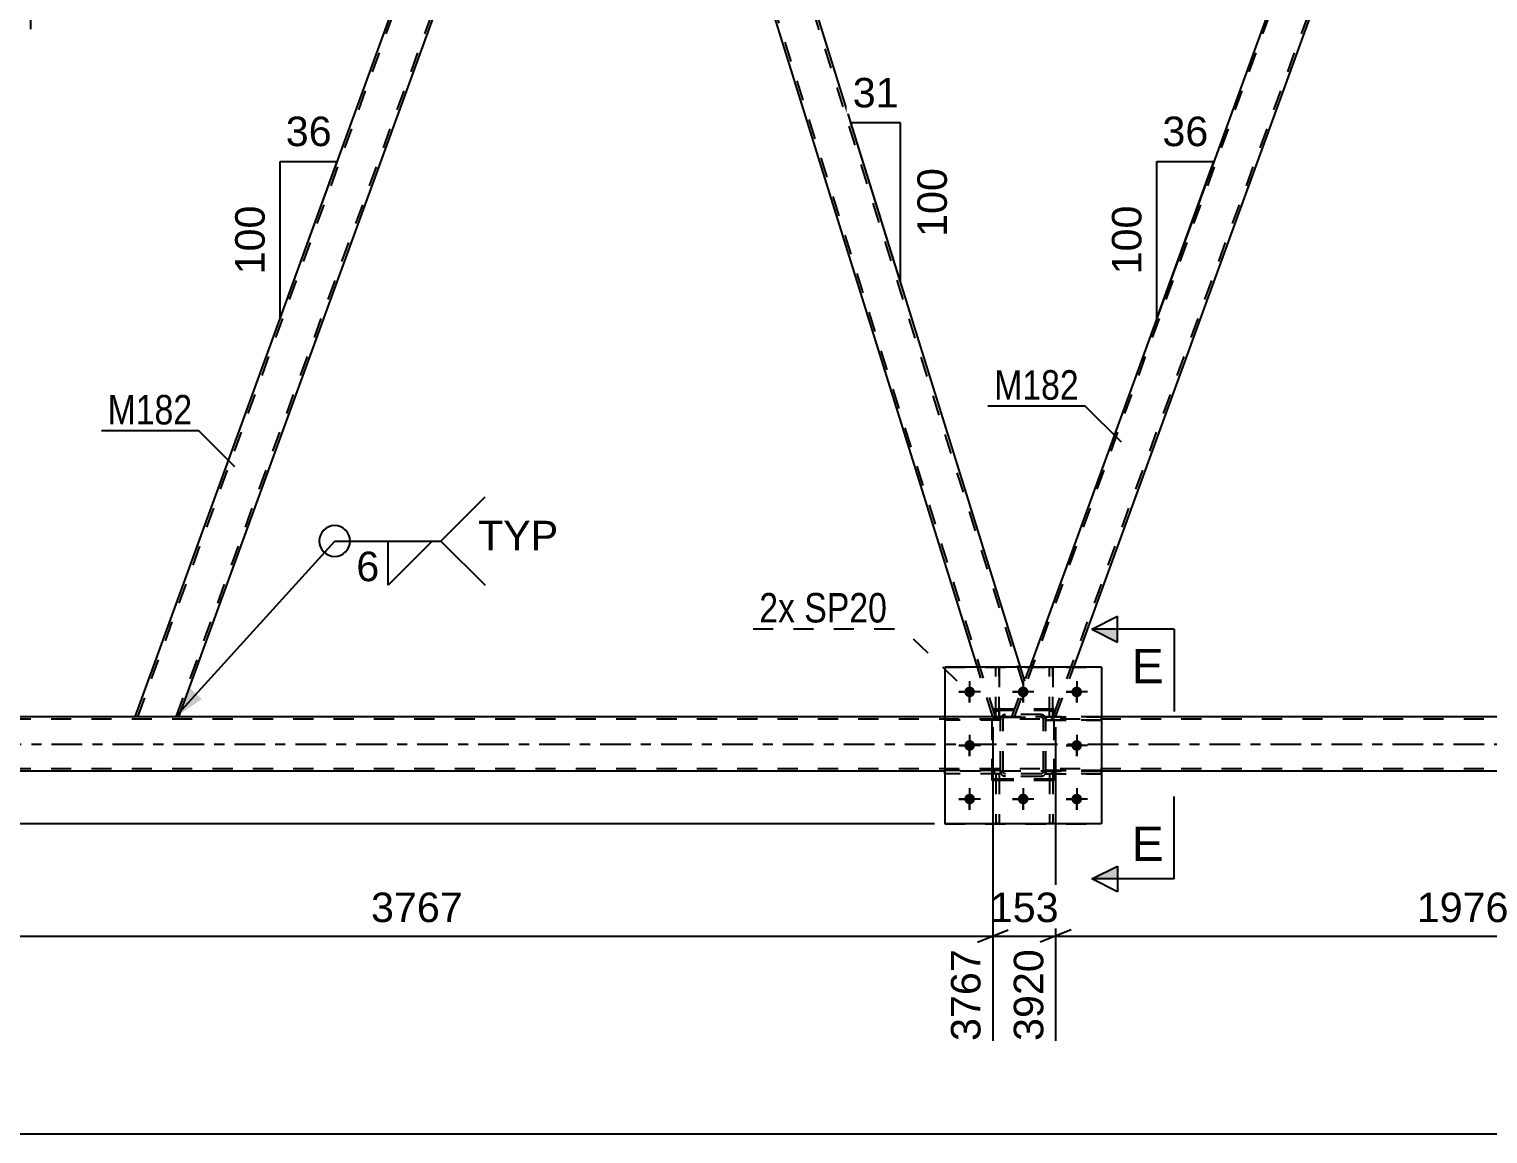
# Model space of a CAD drawing. Header units: millimetres. Extents: x 0 to 841, y 0 to 594.
# Drawn here: x 79.4 to 221, y 265.7 to 373 of the extents above; entities that cross this region are included whole.
import ezdxf

# ---------------------------------------------------------------- set-up
doc = ezdxf.new("R2010")
doc.units = ezdxf.units.MM
doc.linetypes.add('DXK_LINE_DOT2', pattern=[3.9198, 1.9599, -1.9599])
doc.linetypes.add('DXK_LINE_DOT3', pattern=[5.9187, 2.979, -0.9799, 0.9799, -0.9799])
doc.styles.add('Arial', font='arial.ttf', dxfattribs={"height": 0.2})
doc.styles.add('Arial Narrow', font='ARIALN.TTF', dxfattribs={"height": 0.2})

# ---------------------------------------------------------------- blocks, each defined once
blk = doc.blocks.new('Part-717034235-3842 - 3600')
at = {"color": 7, "linetype": 'DXK_LINE_DOT2'}
for p, q in [((173.72, 301.01), (168.32, 301.01)), ((168.32, 301.01), (168.32, 300.69)), ((173.72, 300.69), (168.32, 300.69)), ((173.12, 300.69), (173.12, 301.01)), ((173.72, 300.69), (173.72, 301.01))]:
    blk.add_line(p, q, dxfattribs=at)
blk = doc.blocks.new('Part-717034235-3807 - 3600')
at = {"color": 7, "linetype": 'DXK_LINE_DOT2'}
for p, q in [((173.27, 300.68), (173.59, 300.68)), ((173.27, 300.68), (173.27, 295.85)), ((173.59, 300.68), (173.59, 295.85)), ((173.27, 300.08), (173.59, 300.08)), ((173.59, 295.85), (173.27, 295.85))]:
    blk.add_line(p, q, dxfattribs=at)
blk = doc.blocks.new('Part-717034235-3808 - 3600')
at = {"color": 7, "linetype": 'DXK_LINE_DOT2'}
for p, q in [((178.47, 300.68), (178.79, 300.68)), ((178.47, 300.68), (178.47, 295.85)), ((178.79, 300.68), (178.79, 295.85)), ((178.47, 300.08), (178.79, 300.08)), ((178.79, 295.85), (178.47, 295.85))]:
    blk.add_line(p, q, dxfattribs=at)
blk = doc.blocks.new('Part-717034235-3809 - 3600')
at = {"color": 7, "linetype": 'DXK_LINE_DOT2'}
for p, q in [((173.72, 305.96), (173.76, 306.15)), ((173.76, 306.15), (173.72, 305.96)), ((173.72, 300.92), (173.72, 305.96)), ((173.96, 305.96), (173.98, 306.06)), ((173.96, 300.92), (173.96, 305.96)), ((173.98, 306.06), (174.03, 306.13)), ((174.02, 306.41), (174.2, 306.44)), ((174.2, 306.44), (174.02, 306.41)), ((174.03, 306.13), (174.11, 306.19)), ((174.11, 306.19), (174.2, 306.2)), ((177.64, 306.44), (174.2, 306.44)), ((174.2, 306.2), (177.64, 306.2)), ((177.64, 306.44), (177.82, 306.41)), ((177.82, 306.41), (177.64, 306.44)), ((177.64, 306.2), (177.73, 306.19)), ((177.73, 306.19), (177.81, 306.13)), ((177.81, 306.13), (177.86, 306.06)), ((177.86, 306.06), (177.88, 305.96)), ((177.88, 300.92), (177.88, 305.96)), ((178.08, 306.15), (178.12, 305.96)), ((178.12, 305.96), (178.08, 306.15)), ((178.12, 300.92), (178.12, 305.96)), ((173.76, 300.74), (173.72, 300.92)), ((173.72, 300.92), (173.76, 300.74)), ((173.98, 300.83), (173.96, 300.92)), ((174.03, 300.75), (173.98, 300.83)), ((174.2, 300.44), (174.02, 300.48)), ((174.02, 300.48), (174.2, 300.44)), ((174.11, 300.7), (174.03, 300.75)), ((174.2, 300.68), (174.11, 300.7)), ((177.64, 300.68), (174.2, 300.68)), ((177.64, 300.44), (174.2, 300.44)), ((177.73, 300.7), (177.64, 300.68)), ((177.82, 300.48), (177.64, 300.44)), ((177.64, 300.44), (177.82, 300.48)), ((177.81, 300.75), (177.73, 300.7)), ((177.86, 300.83), (177.81, 300.75)), ((177.88, 300.92), (177.86, 300.83)), ((178.12, 300.92), (178.08, 300.74)), ((178.08, 300.74), (178.12, 300.92))]:
    blk.add_line(p, q, dxfattribs=at)
at = {"color": 7, "linetype": 'DXK_LINE_DOT3'}
blk.add_line((175.92, 303.44), (175.92, 303.44), dxfattribs=at)
at = {"color": 7, "linetype": 'DXK_LINE_DOT2'}
for centre, start, end in [((174.2, 305.96), 112.5, 157.5), ((174.2, 305.96), 112.5, 157.5), ((177.64, 305.96), 22.5, 67.5), ((177.64, 305.96), 22.5, 67.5), ((174.2, 300.92), 202.5, 247.5), ((174.2, 300.92), 202.5, 247.5), ((177.64, 300.92), 292.5, 337.5), ((177.64, 300.92), 292.5, 337.5)]:
    blk.add_arc(centre, 0.48, start, end, dxfattribs=at)
blk = doc.blocks.new('Part-717034235-3810 - 3600')
at = {"color": 7, "linetype": 'DXK_LINE_DOT2'}
for p, q in [((178.92, 306.85), (172.92, 306.85)), ((172.92, 300.05), (172.92, 306.85)), ((178.92, 300.05), (178.92, 306.85)), ((178.92, 300.05), (172.92, 300.05))]:
    blk.add_line(p, q, dxfattribs=at)
blk = doc.blocks.new('Part-717034235-3938 - 3600')
at = {"color": 7, "linetype": 'DXK_LINE_DOT2'}
for p, q in [((175.07, 306.22), (219.19, 427.44)), ((178.82, 306.22), (222.94, 427.44)), ((223.19, 427.44), (221.64, 423.19)), ((174.81, 306.22), (176.57, 311.04)), ((179.07, 306.22), (180.83, 311.04)), ((179.07, 306.22), (174.81, 306.22))]:
    blk.add_line(p, q, dxfattribs=at)
at = {"color": 2, "linetype": 'Continuous'}
for p, q in [((218.94, 427.44), (176.57, 311.04)), ((223.19, 427.44), (218.94, 427.44)), ((180.83, 311.04), (221.64, 423.19))]:
    blk.add_line(p, q, dxfattribs=at)
blk = doc.blocks.new('Bolt-717034235-3818 - 3600')
at = {"color": 1, "linetype": 'Continuous'}
for p, q in [((170.72, 309.68), (170.72, 308.99)), ((175.92, 309.68), (175.92, 308.99)), ((181.12, 309.68), (181.12, 308.99)), ((169.68, 308.64), (170.37, 308.64)), ((170.72, 307.6), (170.72, 308.3)), ((171.76, 308.64), (171.07, 308.64)), ((174.88, 308.64), (175.57, 308.64)), ((175.92, 307.6), (175.92, 308.3)), ((176.96, 308.64), (176.27, 308.64)), ((180.08, 308.64), (180.77, 308.64)), ((181.12, 307.6), (181.12, 308.3)), ((182.16, 308.64), (181.47, 308.64)), ((169.68, 303.44), (170.37, 303.44)), ((170.72, 304.48), (170.72, 303.79)), ((171.76, 303.44), (171.07, 303.44)), ((180.08, 303.44), (180.77, 303.44)), ((181.12, 304.48), (181.12, 303.79)), ((182.16, 303.44), (181.47, 303.44)), ((170.72, 302.4), (170.72, 303.1)), ((181.12, 302.4), (181.12, 303.1)), ((170.72, 299.28), (170.72, 298.59)), ((175.92, 299.28), (175.92, 298.59)), ((181.12, 299.28), (181.12, 298.59)), ((169.68, 298.24), (170.37, 298.24)), ((170.72, 297.2), (170.72, 297.9)), ((171.76, 298.24), (171.07, 298.24)), ((174.88, 298.24), (175.57, 298.24)), ((175.92, 297.2), (175.92, 297.9)), ((176.96, 298.24), (176.27, 298.24)), ((180.08, 298.24), (180.77, 298.24)), ((181.12, 297.2), (181.12, 297.9)), ((182.16, 298.24), (181.47, 298.24))]:
    blk.add_line(p, q, dxfattribs=at)
blk = doc.blocks.new('Part-717034235-3828 - 3600')
at = {"color": 7, "linetype": 'DXK_LINE_DOT2'}
for p, q in [((168.32, 311.04), (168.32, 295.84)), ((168.32, 311.04), (183.52, 311.04)), ((183.52, 311.04), (183.52, 295.84)), ((168.32, 295.84), (183.52, 295.84))]:
    blk.add_line(p, q, dxfattribs=at)
blk = doc.blocks.new('Part-717034235-3829 - 3600')
at = {"color": 7, "linetype": 'DXK_LINE_DOT2'}
for p, q in [((173.27, 306.2), (173.27, 311.05)), ((173.27, 311.05), (173.59, 311.05)), ((173.59, 311.05), (173.59, 306.2)), ((173.27, 306.8), (173.59, 306.8)), ((173.59, 306.2), (173.27, 306.2))]:
    blk.add_line(p, q, dxfattribs=at)
blk = doc.blocks.new('Part-717034235-3830 - 3600')
at = {"color": 7, "linetype": 'DXK_LINE_DOT2'}
for p, q in [((178.47, 306.2), (178.47, 311.05)), ((178.47, 311.05), (178.79, 311.05)), ((178.79, 311.05), (178.79, 306.2)), ((178.47, 306.8), (178.79, 306.8)), ((178.79, 306.2), (178.47, 306.2))]:
    blk.add_line(p, q, dxfattribs=at)
blk = doc.blocks.new('Part-717034235-3833 - 3600')
at = {"color": 7, "linetype": 'DXK_LINE_DOT2'}
for p, q in [((183.52, 306.21), (178.12, 306.21)), ((178.12, 306.21), (178.12, 305.89)), ((178.72, 305.89), (178.72, 306.21)), ((183.52, 305.89), (183.52, 306.21)), ((178.12, 305.89), (183.52, 305.89))]:
    blk.add_line(p, q, dxfattribs=at)
blk = doc.blocks.new('Part-717034235-3836 - 3600')
at = {"color": 7, "linetype": 'DXK_LINE_DOT2'}
for p, q in [((183.52, 301.01), (178.12, 301.01)), ((178.12, 301.01), (178.12, 300.69)), ((178.12, 300.69), (183.52, 300.69)), ((178.72, 300.69), (178.72, 301.01)), ((183.52, 300.69), (183.52, 301.01))]:
    blk.add_line(p, q, dxfattribs=at)
blk = doc.blocks.new('Part-717034235-3839 - 3600')
at = {"color": 7, "linetype": 'DXK_LINE_DOT2'}
for p, q in [((173.72, 306.21), (168.32, 306.21)), ((168.32, 306.21), (168.32, 305.89)), ((173.12, 305.89), (173.12, 306.21)), ((173.72, 305.89), (173.72, 306.21)), ((173.72, 305.89), (168.32, 305.89))]:
    blk.add_line(p, q, dxfattribs=at)
blk = doc.blocks.new('Part-717034235-3908 - 3600')
at = {"color": 7, "linetype": 'DXK_LINE_DOT2'}
for p, q in [((178.92, 306.98), (172.92, 306.98)), ((172.92, 300.18), (172.92, 306.98)), ((178.92, 300.18), (178.92, 306.98)), ((178.92, 300.18), (172.92, 300.18))]:
    blk.add_line(p, q, dxfattribs=at)
blk = doc.blocks.new('Part-717034235-3923 - 3600')
at = {"color": 7, "linetype": 'DXK_LINE_DOT2'}
for p, q in [((173.72, 305.96), (173.76, 306.15)), ((173.76, 306.15), (173.72, 305.96)), ((173.72, 300.92), (173.72, 305.96)), ((173.96, 305.96), (173.98, 306.06)), ((173.96, 300.92), (173.96, 305.96)), ((173.98, 306.06), (174.03, 306.13)), ((174.02, 306.41), (174.2, 306.44)), ((174.2, 306.44), (174.02, 306.41)), ((174.03, 306.13), (174.11, 306.19)), ((174.11, 306.19), (174.2, 306.2)), ((177.64, 306.44), (174.2, 306.44)), ((174.2, 306.2), (177.64, 306.2)), ((177.64, 306.44), (177.82, 306.41)), ((177.82, 306.41), (177.64, 306.44)), ((177.64, 306.2), (177.73, 306.19)), ((177.73, 306.19), (177.81, 306.13)), ((177.81, 306.13), (177.86, 306.06)), ((177.86, 306.06), (177.88, 305.96)), ((177.88, 300.92), (177.88, 305.96)), ((178.08, 306.15), (178.12, 305.96)), ((178.12, 305.96), (178.08, 306.15)), ((178.12, 300.92), (178.12, 305.96)), ((173.76, 300.74), (173.72, 300.92)), ((173.72, 300.92), (173.76, 300.74)), ((173.98, 300.83), (173.96, 300.92)), ((174.03, 300.75), (173.98, 300.83)), ((174.2, 300.44), (174.02, 300.48)), ((174.02, 300.48), (174.2, 300.44)), ((174.11, 300.7), (174.03, 300.75)), ((174.2, 300.68), (174.11, 300.7)), ((177.64, 300.68), (174.2, 300.68)), ((177.64, 300.44), (174.2, 300.44)), ((177.73, 300.7), (177.64, 300.68)), ((177.82, 300.48), (177.64, 300.44)), ((177.64, 300.44), (177.82, 300.48)), ((177.81, 300.75), (177.73, 300.7)), ((177.86, 300.83), (177.81, 300.75)), ((177.88, 300.92), (177.86, 300.83)), ((178.12, 300.92), (178.08, 300.74)), ((178.08, 300.74), (178.12, 300.92))]:
    blk.add_line(p, q, dxfattribs=at)
at = {"color": 7, "linetype": 'DXK_LINE_DOT3'}
blk.add_line((175.92, 303.44), (175.92, 303.44), dxfattribs=at)
at = {"color": 7, "linetype": 'DXK_LINE_DOT2'}
for centre, start, end in [((174.2, 305.96), 112.5, 157.5), ((174.2, 305.96), 112.5, 157.5), ((177.64, 305.96), 22.5, 67.5), ((177.64, 305.96), 22.5, 67.5), ((174.2, 300.92), 202.5, 247.5), ((174.2, 300.92), 202.5, 247.5), ((177.64, 300.92), 292.5, 337.5), ((177.64, 300.92), 292.5, 337.5)]:
    blk.add_arc(centre, 0.48, start, end, dxfattribs=at)
blk = doc.blocks.new('Part-717034235-3928 - 3600')
at = {"color": 2, "linetype": 'Continuous'}
for p, q in [((138.06, 427.44), (136.51, 423.19)), ((139.38, 427.44), (138.06, 427.44)), ((175.66, 311.04), (139.38, 427.44)), ((171.47, 311.04), (136.51, 423.19))]:
    blk.add_line(p, q, dxfattribs=at)
at = {"color": 7, "linetype": 'DXK_LINE_DOT2'}
for p, q in [((175.94, 309.32), (139.12, 427.44)), ((173.22, 306.22), (136.65, 423.56)), ((172.97, 306.22), (171.47, 311.04)), ((176.08, 309.69), (175.66, 311.04)), ((174.81, 306.22), (176.08, 309.69)), ((172.97, 306.22), (174.81, 306.22))]:
    blk.add_line(p, q, dxfattribs=at)
blk = doc.blocks.new('Part-717034235-3933 - 3600')
at = {"color": 2, "linetype": 'Continuous'}
for p, q in [((89.68, 306.22), (133.8, 427.44)), ((133.8, 427.44), (138.06, 427.44)), ((93.94, 306.22), (136.51, 423.19))]:
    blk.add_line(p, q, dxfattribs=at)
at = {"color": 7, "linetype": 'DXK_LINE_DOT2'}
for p, q in [((89.94, 306.22), (134.06, 427.44)), ((93.68, 306.22), (137.8, 427.44)), ((136.51, 423.19), (138.06, 427.44)), ((93.94, 306.22), (89.68, 306.22))]:
    blk.add_line(p, q, dxfattribs=at)
blk = doc.blocks.new('Part-717034235-3979 - 3600')
at = {"color": 2, "linetype": 'Continuous'}
for p, q in [((178.47, 311.04), (178.47, 311.05)), ((178.79, 311.05), (178.47, 311.05)), ((178.79, 311.04), (178.79, 311.05))]:
    blk.add_line(p, q, dxfattribs=at)
at = {"color": 7, "linetype": 'DXK_LINE_DOT2'}
for p, q in [((178.47, 306.2), (178.47, 311.04)), ((178.79, 306.2), (178.79, 311.04)), ((178.47, 306.8), (178.79, 306.8)), ((178.79, 306.2), (178.47, 306.2))]:
    blk.add_line(p, q, dxfattribs=at)
blk = doc.blocks.new('Part-717034235-3980 - 3600')
at = {"color": 2, "linetype": 'Continuous'}
for p, q in [((173.27, 311.04), (173.27, 311.05)), ((173.59, 311.05), (173.27, 311.05)), ((173.59, 311.04), (173.59, 311.05))]:
    blk.add_line(p, q, dxfattribs=at)
at = {"color": 7, "linetype": 'DXK_LINE_DOT2'}
for p, q in [((173.27, 306.2), (173.27, 311.04)), ((173.59, 306.2), (173.59, 311.04)), ((173.27, 306.8), (173.59, 306.8)), ((173.59, 306.2), (173.27, 306.2))]:
    blk.add_line(p, q, dxfattribs=at)
blk = doc.blocks.new('Part-717034235-3981 - 3600')
at = {"color": 7, "linetype": 'DXK_LINE_DOT2'}
for p, q in [((178.79, 300.68), (178.47, 300.68)), ((178.47, 300.68), (178.47, 295.85)), ((178.79, 300.68), (178.79, 295.85)), ((178.47, 300.08), (178.79, 300.08)), ((178.47, 295.85), (178.79, 295.85))]:
    blk.add_line(p, q, dxfattribs=at)
blk = doc.blocks.new('Part-717034235-3982 - 3600')
at = {"color": 7, "linetype": 'DXK_LINE_DOT2'}
for p, q in [((173.59, 300.68), (173.27, 300.68)), ((173.27, 300.68), (173.27, 295.85)), ((173.59, 300.68), (173.59, 295.85)), ((173.27, 300.08), (173.59, 300.08)), ((173.27, 295.85), (173.59, 295.85))]:
    blk.add_line(p, q, dxfattribs=at)
blk = doc.blocks.new('Part-717034235-3989 - 3600')
at = {"color": 2, "linetype": 'Continuous'}
for p, q in [((168.32, 306.22), (69.73, 306.22)), ((338.59, 306.22), (183.52, 306.22)), ((168.32, 300.94), (69.73, 300.94)), ((338.59, 300.94), (183.52, 300.94))]:
    blk.add_line(p, q, dxfattribs=at)
at = {"color": 7, "linetype": 'DXK_LINE_DOT2'}
for p, q in [((742, 305.98), (69.73, 305.98)), ((183.52, 306.22), (168.32, 306.22)), ((742, 301.18), (69.73, 301.18)), ((183.52, 300.94), (168.32, 300.94))]:
    blk.add_line(p, q, dxfattribs=at)
at = {"color": 7, "linetype": 'DXK_LINE_DOT3'}
blk.add_line((69.73, 303.58), (742, 303.58), dxfattribs=at)
blk = doc.blocks.new('Part-717034235-4045 - 3600')
at = {"color": 2, "linetype": 'Continuous'}
for p, q in [((183.52, 311.04), (168.32, 311.04)), ((168.32, 311.04), (168.32, 295.84)), ((183.52, 311.04), (183.52, 295.84)), ((183.52, 295.84), (168.32, 295.84))]:
    blk.add_line(p, q, dxfattribs=at)
blk = doc.blocks.new('Part-717034235-4046 - 3600')
at = {"color": 7, "linetype": 'DXK_LINE_DOT2'}
for p, q in [((178.12, 305.89), (178.12, 306.21)), ((178.12, 306.21), (183.52, 306.21)), ((178.72, 305.89), (178.72, 306.21)), ((183.52, 306.21), (183.52, 305.89)), ((183.52, 305.89), (178.12, 305.89))]:
    blk.add_line(p, q, dxfattribs=at)
blk = doc.blocks.new('Part-717034235-4047 - 3600')
at = {"color": 7, "linetype": 'DXK_LINE_DOT2'}
for p, q in [((178.12, 300.69), (178.12, 301.01)), ((178.12, 301.01), (183.52, 301.01)), ((183.52, 300.69), (178.12, 300.69)), ((178.72, 300.69), (178.72, 301.01)), ((183.52, 301.01), (183.52, 300.69))]:
    blk.add_line(p, q, dxfattribs=at)
blk = doc.blocks.new('Part-717034235-4048 - 3600')
at = {"color": 7, "linetype": 'DXK_LINE_DOT2'}
for p, q in [((173.72, 306.21), (168.32, 306.21)), ((168.32, 305.89), (168.32, 306.21)), ((173.12, 305.89), (173.12, 306.21)), ((173.72, 306.21), (173.72, 305.89)), ((173.72, 305.89), (168.32, 305.89))]:
    blk.add_line(p, q, dxfattribs=at)
blk = doc.blocks.new('Part-717034235-4049 - 3600')
at = {"color": 7, "linetype": 'DXK_LINE_DOT2'}
for p, q in [((173.72, 301.01), (168.32, 301.01)), ((168.32, 300.69), (168.32, 301.01)), ((173.72, 300.69), (168.32, 300.69)), ((173.12, 300.69), (173.12, 301.01)), ((173.72, 301.01), (173.72, 300.69))]:
    blk.add_line(p, q, dxfattribs=at)
blk = doc.blocks.new('Bolt-717034235-4050 - 3600')
at = {"linetype": 'Continuous'}
for points in [[(171.24, 308.64, -1), (170.2, 308.64, -1)], [(176.44, 308.64, -1), (175.4, 308.64, -1)], [(181.64, 308.64, -1), (180.6, 308.64, -1)], [(171.24, 303.44, -1), (170.2, 303.44, -1)], [(181.64, 303.44, -1), (180.6, 303.44, -1)], [(171.24, 298.24, -1), (170.2, 298.24, -1)], [(176.44, 298.24, -1), (175.4, 298.24, -1)], [(181.64, 298.24, -1), (180.6, 298.24, -1)]]:
    blk.add_hatch(color=1, dxfattribs=at).paths.add_polyline_path(points)
at = {"color": 1, "linetype": 'Continuous'}
for p, q in [((170.72, 309.68), (170.72, 307.6)), ((175.92, 309.68), (175.92, 307.6)), ((181.12, 309.68), (181.12, 307.6)), ((171.76, 308.64), (169.68, 308.64)), ((176.96, 308.64), (174.88, 308.64)), ((182.16, 308.64), (180.08, 308.64)), ((171.76, 303.44), (169.68, 303.44)), ((170.72, 304.48), (170.72, 302.4)), ((182.16, 303.44), (180.08, 303.44)), ((181.12, 304.48), (181.12, 302.4)), ((170.72, 299.28), (170.72, 297.2)), ((175.92, 299.28), (175.92, 297.2)), ((181.12, 299.28), (181.12, 297.2)), ((171.76, 298.24), (169.68, 298.24)), ((176.96, 298.24), (174.88, 298.24)), ((182.16, 298.24), (180.08, 298.24))]:
    blk.add_line(p, q, dxfattribs=at)
blk = doc.blocks.new('AngleDimension-717034235-4496 - 3600')
at = {"color": 7, "linetype": 'Continuous'}
for p, q in [((103.76, 360.13), (109.3, 360.13)), ((103.76, 344.91), (109.3, 360.13)), ((103.76, 344.91), (103.76, 360.13)), ((109.34, 360.22), (109.3, 360.13))]:
    blk.add_line(p, q, dxfattribs=at)
at = {"color": 0}
for points in [[(109.35, 361.03), (109.35, 365.23), (103.71, 365.23), (103.71, 361.03)], [(102.86, 356.45), (98.66, 356.45), (98.66, 348.58), (102.86, 348.58)]]:
    blk.add_wipeout(points, dxfattribs=at)
at = {"color": 3, "style": 'Arial'}
blk.add_text('36', height=2.865, dxfattribs=at).set_placement((104.31, 361.63))
blk.add_text('100', height=2.865, rotation=90.0002, dxfattribs=at).set_placement((102.26, 349.18))
blk = doc.blocks.new('StraightDimension-717034235-5026 - 3600')
at = {"color": 7, "linetype": 'Continuous'}
for p, q in [((179.07, 305.22), (179.07, 274.75)), ((258.1, 305.22), (258.1, 274.75)), ((180.57, 285.54), (177.57, 284.34)), ((179.07, 284.94), (258.1, 284.94)), ((256.6, 284.34), (259.6, 285.54))]:
    blk.add_line(p, q, dxfattribs=at)
at = {"color": 0}
blk.add_wipeout([(223.63, 285.69), (223.63, 289.89), (213.54, 289.89), (213.54, 285.69)], dxfattribs=at)
at = {"color": 3, "style": 'Arial'}
blk.add_text('1976', height=2.865, dxfattribs=at).set_placement((214.14, 286.29))
at = {"color": 0, "linetype": 'Continuous'}
blk.add_wipeout([(257.5, 284.24), (253.3, 284.24), (253.3, 274.15), (257.5, 274.15)], dxfattribs=at)
at = {"color": 3, "linetype": 'Continuous', "style": 'Arial'}
blk.add_text('5895', height=2.865, rotation=90.0002, dxfattribs=at).set_placement((256.9, 274.75))
blk = doc.blocks.new('StraightDimension-717034235-4157 - 3600')
at = {"color": 7, "linetype": 'Continuous'}
blk.add_line((167.32, 295.84), (22.04, 295.84), dxfattribs=at)
blk = doc.blocks.new('StraightDimension-717034235-5045 - 3600')
at = {"color": 7, "linetype": 'Continuous'}
for p, q in [((172.97, 305.22), (172.97, 274.75)), ((179.07, 305.22), (179.07, 274.75)), ((171.47, 284.34), (174.47, 285.54)), ((172.97, 284.94), (179.07, 284.94)), ((180.57, 285.54), (177.57, 284.34))]:
    blk.add_line(p, q, dxfattribs=at)
at = {"color": 0}
blk.add_wipeout([(179.96, 285.69), (179.96, 289.89), (172.08, 289.89), (172.08, 285.69)], dxfattribs=at)
at = {"color": 0, "linetype": 'Continuous'}
blk.add_wipeout([(178.47, 284.24), (174.27, 284.24), (174.27, 274.15), (178.47, 274.15)], dxfattribs=at)
at = {"color": 3, "style": 'Arial'}
blk.add_text('153', height=2.865, dxfattribs=at).set_placement((172.68, 286.29))
at = {"color": 3, "linetype": 'Continuous', "style": 'Arial'}
blk.add_text('3920', height=2.865, rotation=90.0002, dxfattribs=at).set_placement((177.87, 274.75))
blk = doc.blocks.new('AngleDimension-717034235-4454 - 3600')
at = {"color": 7, "linetype": 'Continuous'}
for p, q in [((188.9, 360.13), (194.44, 360.13)), ((188.9, 344.91), (194.44, 360.13)), ((188.9, 344.91), (188.9, 360.13)), ((194.47, 360.22), (194.44, 360.13))]:
    blk.add_line(p, q, dxfattribs=at)
at = {"color": 0}
for points in [[(194.49, 361.03), (194.49, 365.23), (188.84, 365.23), (188.84, 361.03)], [(188, 356.45), (183.8, 356.45), (183.8, 348.58), (188, 348.58)]]:
    blk.add_wipeout(points, dxfattribs=at)
at = {"color": 3, "style": 'Arial'}
blk.add_text('36', height=2.865, dxfattribs=at).set_placement((189.44, 361.63))
blk.add_text('100', height=2.865, rotation=90.0002, dxfattribs=at).set_placement((187.4, 349.18))
blk = doc.blocks.new('StraightDimension-717034235-4171 - 3600')
at = {"color": 7, "linetype": 'Continuous'}
for p, q in [((79.53, 426.44), (79.53, 372.99)), ((61.11, 307.22), (61.11, 378.24)), ((62.61, 375.99), (59.61, 374.79)), ((61.11, 375.39), (79.53, 375.39)), ((78.03, 374.79), (81.03, 375.99))]:
    blk.add_line(p, q, dxfattribs=at)
at = {"color": 0}
blk.add_wipeout([(74.58, 376.14), (74.58, 380.34), (66.07, 380.34), (66.07, 376.14)], dxfattribs=at)
at = {"color": 3, "style": 'Arial Narrow'}
blk.add_text('1431', height=2.863, dxfattribs=at).set_placement((66.67, 376.74))
blk = doc.blocks.new('StraightDimension-717034235-4415 - 3600')
at = {"color": 7, "linetype": 'Continuous'}
blk.add_line((60.47, 265.73), (788.93, 265.73), dxfattribs=at)
blk = doc.blocks.new('AngleDimension-717034235-4482 - 3600')
at = {"color": 7, "linetype": 'Continuous'}
for p, q in [((162.08, 354.59), (159.19, 363.89)), ((164.01, 363.89), (159.19, 363.89)), ((164.01, 348.42), (159.19, 363.89)), ((164.01, 348.42), (164.01, 363.89))]:
    blk.add_line(p, q, dxfattribs=at)
at = {"color": 0}
for points in [[(164.42, 364.79), (164.42, 368.99), (158.77, 368.99), (158.77, 364.79)], [(169.11, 360.09), (164.91, 360.09), (164.91, 352.22), (169.11, 352.22)]]:
    blk.add_wipeout(points, dxfattribs=at)
at = {"color": 3, "style": 'Arial'}
blk.add_text('31', height=2.865, dxfattribs=at).set_placement((159.37, 365.39))
blk.add_text('100', height=2.865, rotation=90.0002, dxfattribs=at).set_placement((168.51, 352.82))
blk = doc.blocks.new('StraightDimension-717034235-5064 - 3600')
at = {"color": 7, "linetype": 'Continuous'}
for p, q in [((172.97, 305.22), (172.97, 274.75)), ((61.11, 299.94), (61.11, 281.42)), ((62.61, 285.54), (59.61, 284.34)), ((61.11, 284.94), (172.97, 284.94)), ((171.47, 284.34), (174.47, 285.54))]:
    blk.add_line(p, q, dxfattribs=at)
at = {"color": 0}
blk.add_wipeout([(122.09, 285.69), (122.09, 289.89), (111.99, 289.89), (111.99, 285.69)], dxfattribs=at)
at = {"color": 3, "style": 'Arial'}
blk.add_text('3767', height=2.865, dxfattribs=at).set_placement((112.59, 286.29))
at = {"color": 0, "linetype": 'Continuous'}
for points in [[(60.51, 284.24), (56.31, 284.24), (56.31, 280.82), (60.51, 280.82)], [(172.37, 284.24), (168.17, 284.24), (168.17, 274.15), (172.37, 274.15)]]:
    blk.add_wipeout(points, dxfattribs=at)
at = {"color": 3, "linetype": 'Continuous', "style": 'Arial'}
for s, height, p in [('0', 2.87, (59.91, 281.42)), ('3767', 2.865, (171.77, 274.75))]:
    blk.add_text(s, height=height, rotation=90.0002, dxfattribs=at).set_placement(p)
blk = doc.blocks.new('WeldMark-717034235-5275 - 3600')
at = {"linetype": 'Continuous'}
blk.add_hatch(color=30, dxfattribs=at).paths.add_polyline_path([(96.17, 307.94), (93.6, 306.22), (95.06, 308.95)])
at = {"color": 3, "linetype": 'Continuous'}
for q in [(123.67, 327.58), (123.67, 319.01)]:
    blk.add_line((119.38, 323.29), q, dxfattribs=at)
at = {"color": 30, "linetype": 'Continuous'}
blk.add_line((93.6, 306.22), (109.06, 323.29), dxfattribs=at)
at = {"color": 3, "linetype": 'Continuous'}
blk.add_arc((109.06, 323.29), 1.5, 90, 270, dxfattribs=at)
at = {"color": 0}
blk.add_wipeout([(113.58, 319.19), (113.58, 322.59), (110.96, 322.59), (110.96, 319.19)], dxfattribs=at)
at = {"color": 30, "linetype": 'Continuous'}
blk.add_line((109.06, 323.29), (119.38, 323.29), dxfattribs=at)
at = {"color": 3, "linetype": 'Continuous'}
for p, q in [((114.24, 323.29), (118.52, 323.29)), ((118.52, 323.29), (114.24, 319.01)), ((114.24, 319.01), (114.24, 323.29))]:
    blk.add_line(p, q, dxfattribs=at)
blk.add_arc((109.06, 323.29), 1.5, 270, 90, dxfattribs=at)
at = {"color": 3, "style": 'Arial'}
blk.add_text('6', height=2.87, dxfattribs=at).set_placement((111.16, 319.39))
at = {"color": 0, "linetype": 'Continuous'}
blk.add_wipeout([(130.76, 322.39), (130.76, 325.39), (122.98, 325.39), (122.98, 322.39)], dxfattribs=at)
blk.add_wipeout([(130.76, 322.39), (130.76, 325.39), (122.98, 325.39), (122.98, 322.39)], dxfattribs=at)
at = {"color": 3, "linetype": 'Continuous', "style": 'Arial'}
blk.add_text('TYP', height=2.865, dxfattribs=at).set_placement((122.98, 322.39))
blk = doc.blocks.new('Mark-717034235-3929 - 3600')
at = {"color": 0}
blk.add_wipeout([(95.23, 334.61), (95.23, 337.61), (87.01, 337.61), (87.01, 334.61)], dxfattribs=at)
blk.add_wipeout([(95.23, 334.61), (95.23, 337.61), (87.01, 337.61), (87.01, 334.61)], dxfattribs=at)
at = {"color": 30, "linetype": 'Continuous'}
for p in [(86.41, 334.01), (99.37, 330.48)]:
    blk.add_line(p, (95.83, 334.01), dxfattribs=at)
at = {"color": 3, "style": 'Arial Narrow'}
blk.add_text('M182', height=2.863, dxfattribs=at).set_placement((87.01, 334.61))
blk = doc.blocks.new('Mark-717034235-3934 - 3600')
at = {"color": 0}
blk.add_wipeout([(181.32, 337.01), (181.32, 340.01), (173.1, 340.01), (173.1, 337.01)], dxfattribs=at)
blk.add_wipeout([(181.32, 337.01), (181.32, 340.01), (173.1, 340.01), (173.1, 337.01)], dxfattribs=at)
at = {"color": 30, "linetype": 'Continuous'}
for p in [(172.5, 336.41), (185.46, 332.88)]:
    blk.add_line(p, (181.92, 336.41), dxfattribs=at)
at = {"color": 3, "style": 'Arial Narrow'}
blk.add_text('M182', height=2.863, dxfattribs=at).set_placement((173.1, 337.01))
blk = doc.blocks.new('SectionMark-717034235-5267 - 3600')
at = {"linetype": 'Continuous'}
for points in [[(185.07, 314.73), (185.07, 313.48), (182.57, 314.73)], [(185.07, 291.73), (185.07, 290.48), (182.57, 290.48)]]:
    blk.add_hatch(color=6, dxfattribs=at).paths.add_polyline_path(points)
at = {"color": 6, "linetype": 'Continuous'}
for p, q in [((182.57, 314.73), (185.07, 315.98)), ((185.07, 313.48), (185.07, 315.98)), ((190.57, 314.73), (182.57, 314.73)), ((182.57, 314.73), (185.07, 313.48)), ((190.57, 314.73), (190.57, 306.73)), ((190.57, 290.48), (190.57, 298.48)), ((182.57, 290.48), (185.07, 291.73)), ((190.57, 290.48), (182.57, 290.48)), ((185.07, 289.23), (182.57, 290.48)), ((185.07, 291.73), (185.07, 289.23))]:
    blk.add_line(p, q, dxfattribs=at)
at = {"color": 0, "linetype": 'Continuous'}
for points in [[(189.57, 309.48), (189.57, 312.98), (186.46, 312.98), (186.46, 309.48)], [(189.57, 292.23), (189.57, 295.73), (186.46, 295.73), (186.46, 292.23)]]:
    blk.add_wipeout(points, dxfattribs=at)
at = {"color": 3, "linetype": 'Continuous', "style": 'Arial'}
for p in [(186.46, 309.48), (186.46, 292.23)]:
    blk.add_text('E', height=3.34, dxfattribs=at).set_placement(p)
blk = doc.blocks.new('MarkSet-717034235-5340 - 3600')
at = {"color": 30, "linetype": 'DXK_LINE_DOT2'}
blk.add_line((169.52, 309.69), (164.2, 314.78), dxfattribs=at)
at = {"color": 0}
for points in [[(153.76, 315.38), (153.76, 318.38), (150.29, 318.38), (150.29, 315.38)], [(162.7, 315.38), (162.7, 318.38), (154.66, 318.38), (154.66, 315.38)]]:
    blk.add_wipeout(points, dxfattribs=at)
for points in [[(153.76, 315.38), (153.76, 318.38), (150.29, 318.38), (150.29, 315.38)], [(162.7, 315.38), (162.7, 318.38), (154.66, 318.38), (154.66, 315.38)]]:
    blk.add_wipeout(points, dxfattribs=at)
at = {"color": 30, "linetype": 'DXK_LINE_DOT2'}
blk.add_line((149.69, 314.78), (164.2, 314.78), dxfattribs=at)
at = {"color": 3, "style": 'Arial Narrow'}
for s, p in [('2x', (150.29, 315.38)), ('SP20', (154.66, 315.38))]:
    blk.add_text(s, height=2.863, dxfattribs=at).set_placement(p)

msp = doc.modelspace()

# ---------------------------------------------------------------- block references
for name in ['Part-717034235-3933 - 3600', 'Part-717034235-3928 - 3600', 'Part-717034235-3938 - 3600', 'Part-717034235-3828 - 3600', 'Part-717034235-4045 - 3600', 'Part-717034235-3829 - 3600', 'Part-717034235-3980 - 3600', 'Part-717034235-3830 - 3600', 'Part-717034235-3979 - 3600', 'Bolt-717034235-3818 - 3600', 'Bolt-717034235-4050 - 3600', 'Part-717034235-3989 - 3600', 'Part-717034235-3839 - 3600', 'Part-717034235-4048 - 3600', 'Part-717034235-3908 - 3600', 'Part-717034235-3810 - 3600', 'Part-717034235-3809 - 3600', 'Part-717034235-3923 - 3600', 'Part-717034235-3833 - 3600', 'Part-717034235-4046 - 3600', 'Part-717034235-3842 - 3600', 'Part-717034235-4049 - 3600', 'Part-717034235-3807 - 3600', 'Part-717034235-3982 - 3600', 'Part-717034235-3836 - 3600', 'Part-717034235-4047 - 3600', 'Part-717034235-3808 - 3600', 'Part-717034235-3981 - 3600']:
    msp.add_blockref(name, (0, 0))

# ---------------------------------------------------------------- next in the draw order: block references
for name in ['AngleDimension-717034235-4496 - 3600', 'AngleDimension-717034235-4454 - 3600', 'StraightDimension-717034235-5026 - 3600']:
    msp.add_blockref(name, (0, 0))

# ---------------------------------------------------------------- next in the draw order: block references
for name in ['StraightDimension-717034235-4157 - 3600', 'StraightDimension-717034235-5045 - 3600']:
    msp.add_blockref(name, (0, 0))

# ---------------------------------------------------------------- next in the draw order: block references
msp.add_blockref('StraightDimension-717034235-4171 - 3600', (0, 0))

# ---------------------------------------------------------------- next in the draw order: block references
msp.add_blockref('StraightDimension-717034235-4415 - 3600', (0, 0))

# ---------------------------------------------------------------- next in the draw order: block references
for name in ['AngleDimension-717034235-4482 - 3600', 'Mark-717034235-3934 - 3600', 'Mark-717034235-3929 - 3600', 'WeldMark-717034235-5275 - 3600', 'MarkSet-717034235-5340 - 3600', 'SectionMark-717034235-5267 - 3600', 'StraightDimension-717034235-5064 - 3600']:
    msp.add_blockref(name, (0, 0))

doc.saveas('drawing.dxf')
